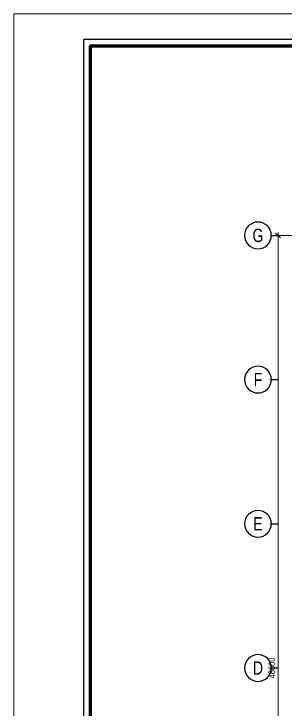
# Model space of a CAD drawing. Extents: x 475529 to 721982, y 1293854 to 1371032.
# Drawn here: x 475529 to 490751, y 1331980 to 1371032 of the extents above; entities that cross this region are included whole.
import ezdxf
from ezdxf.enums import TextEntityAlignment as Align

# ---------------------------------------------------------------- set-up
doc = ezdxf.new("R2010")
doc.units = 0
doc.header["$LTSCALE"] = 1500
doc.header["$MEASUREMENT"] = 0
doc.layers.get('Defpoints').update_dxf_attribs({"lineweight": 9})
doc.layers.add('02.CDC.DIM', color=1, linetype='Continuous', lineweight=20)
doc.layers.add('Dim', color=8, linetype='Continuous', lineweight=15)
for name, color, linetype in [('CDC-KHUNGTEN', 9, 'Continuous'), ('CDC.02.DIM', 1, 'Continuous'), ('CDC.06.TEXT', 2, 'Continuous')]:
    doc.layers.add(name, color=color, linetype=linetype)
doc.styles.add('BIGTEXT', font='', dxfattribs={"width": 0.8, "height": 1000})
doc.styles.add('VN simplex', font='arial.ttf', dxfattribs={"width": 0.7})
doc.styles.get('BIGTEXT').set_extended_font_data('.VnArialH')
doc.dimstyles.new('DIM A1 1-150 (Time City)', dxfattribs={"dimtxt": 375, "dimasz": 1.25, "dimexe": 200, "dimexo": 0, "dimgap": 150, "dimtad": 1, "dimdec": 0, "dimzin": 13, "dimdsep": 46, "dimtxsty": 'VN simplex', "dimblk1": 'D', "dimblk2": 'D', "dimsah": 1, "dimcen": 0, "dimdle": 50, "dimclrd": 1, "dimclre": 1, "dimclrt": 2, "dimadec": 0, "dimazin": 0, "dimtfac": 1, "dimtdec": 0, "dimtix": 1, "dimtmove": 2, "dimatfit": 3, "dimldrblk": 'D', "dimfxl": 1, "dimtolj": 1, "dimtzin": 13, "dimarcsym": 0})

# ---------------------------------------------------------------- blocks, each defined once
blk = doc.blocks.new('D')
at = {"color": 8}
blk.add_line((150, 0), (-150, 0), dxfattribs=at)
at = {"color": 3}
blk.add_line((106, 106), (-106, -106), dxfattribs=at)
blk = doc.blocks.new('*D255')
at = {"layer": 'Defpoints', "color": 0, "ltscale": 0.5, "transparency": 16777216}
for p in [(-5623, 48600), (-3448, 48600), (-3448, 0)]:
    blk.add_point(p, dxfattribs=at)
at = {"layer": 'Dim', "color": 1, "lineweight": -2, "ltscale": 0.5, "transparency": 16777216}
for p, q in [((-3448, 48600), (-5823, 48600)), ((-5623, 1), (-5623, 48599)), ((-3448, 0), (-5823, 0))]:
    blk.add_line(p, q, dxfattribs=at)
at = {"layer": 'Dim', "color": 1, "lineweight": -2, "ltscale": 0.5, "transparency": 16777216, "xscale": 1.25, "yscale": 1.25, "zscale": 1.25}
for p, rotation in [((-5623, 48600), 90), ((-5623, 0), 270)]:
    blk.add_blockref('D', p, dxfattribs=dict(at, rotation=rotation))
at = {"layer": 'Dim', "color": 2, "ltscale": 0.5, "transparency": 16777216, "insert": (-5965, 24300), "char_height": 375, "attachment_point": 5, "rotation": 90, "style": 'VN simplex'}
blk.add_mtext('\\A1;48600', dxfattribs=at)
blk = doc.blocks.new('_Axis name')
at = {"layer": 'CDC.02.DIM'}
blk.add_line((0, 2.5), (0, 0), dxfattribs=at)
blk.add_circle((0, 7.5), 5, dxfattribs=at)
at = {"layer": 'CDC.02.DIM', "style": 'BIGTEXT', "width": 0.75}
blk.add_attdef('.', text='', height=5, dxfattribs=at).set_placement((0, 7.5), align=Align.MIDDLE)
blk = doc.blocks.new('KHUNG TEN')
at = {"layer": 'CDC-KHUNGTEN', "color": 8}
blk.add_lwpolyline([(75096, 1100), (83000, 1100), (83000, 58300), (3000, 58300), (3000, 1100), (75096, 1100)], dxfattribs=at)
at = {"layer": 'CDC-KHUNGTEN', "color": 255, "lineweight": 60}
blk.add_lwpolyline([(74900, 1400), (74900, 58000), (3300, 58000), (3300, 1400), (74900, 1400)], close=True, dxfattribs=at)
at = {"layer": 'Defpoints', "color": 1, "ltscale": 0.2}
blk.add_lwpolyline([(0, 0), (0, 59400), (84100, 59400), (84100, 0), (0, 0)], close=True, dxfattribs=at)
blk = doc.blocks.new('MBT04')
at = {"layer": '02.CDC.DIM'}
ref = blk.add_blockref('_Axis name', (-5623.1, 48600), dxfattribs=dict(at, xscale=-150, yscale=150, zscale=150, rotation=90))
ref.add_attrib('.', 'G', dxfattribs={"layer": 'CDC.02.DIM', "height": 750, "style": 'BIGTEXT', "width": 0.75}).set_placement((-6748.1, 48600), align=Align.MIDDLE)
ref = blk.add_blockref('_Axis name', (-5623.1, 40500), dxfattribs=dict(at, xscale=-150, yscale=150, zscale=150, rotation=90))
ref.add_attrib('.', 'F', dxfattribs={"layer": 'CDC.02.DIM', "height": 750, "style": 'BIGTEXT', "width": 0.75}).set_placement((-6748.1, 40500), align=Align.MIDDLE)
ref = blk.add_blockref('_Axis name', (-5623.1, 32400), dxfattribs=dict(at, xscale=-150, yscale=150, zscale=150, rotation=90))
ref.add_attrib('.', 'E', dxfattribs={"layer": 'CDC.02.DIM', "height": 750, "style": 'BIGTEXT', "width": 0.75}).set_placement((-6748.1, 32400), align=Align.MIDDLE)
ref = blk.add_blockref('_Axis name', (-5623.1, 24300), dxfattribs=dict(at, xscale=-150, yscale=150, zscale=150, rotation=90))
ref.add_attrib('.', 'D', dxfattribs={"layer": 'CDC.02.DIM', "height": 750, "style": 'BIGTEXT', "width": 0.75}).set_placement((-6748.1, 24300), align=Align.MIDDLE)
at = {"layer": 'Dim', "color": 1, "ltscale": 0.5}
dim = blk.add_linear_dim(base=(-5623.1, 48600), p1=(-3448.4, 0), p2=(-3448.4, 48600), angle=90, dimstyle='DIM A1 1-150 (Time City)', dxfattribs=at)
dim.commit()
dim.dimension.update_dxf_attribs({"geometry": '*D255', "text_midpoint": (-5964.6, 24300)})

msp = doc.modelspace()

# ---------------------------------------------------------------- block references
at = {"layer": 'CDC.06.TEXT', "xscale": 1.29930377314748, "yscale": 1.29930377314748, "zscale": 1.29930377314748}
msp.add_blockref('KHUNG TEN', (475528.9, 1293853.6, 0), dxfattribs=at)
at = {"layer": 'Dim'}
msp.add_blockref('MBT04', (495976.5, 1309989, 0), dxfattribs=at)

doc.saveas('drawing.dxf')
